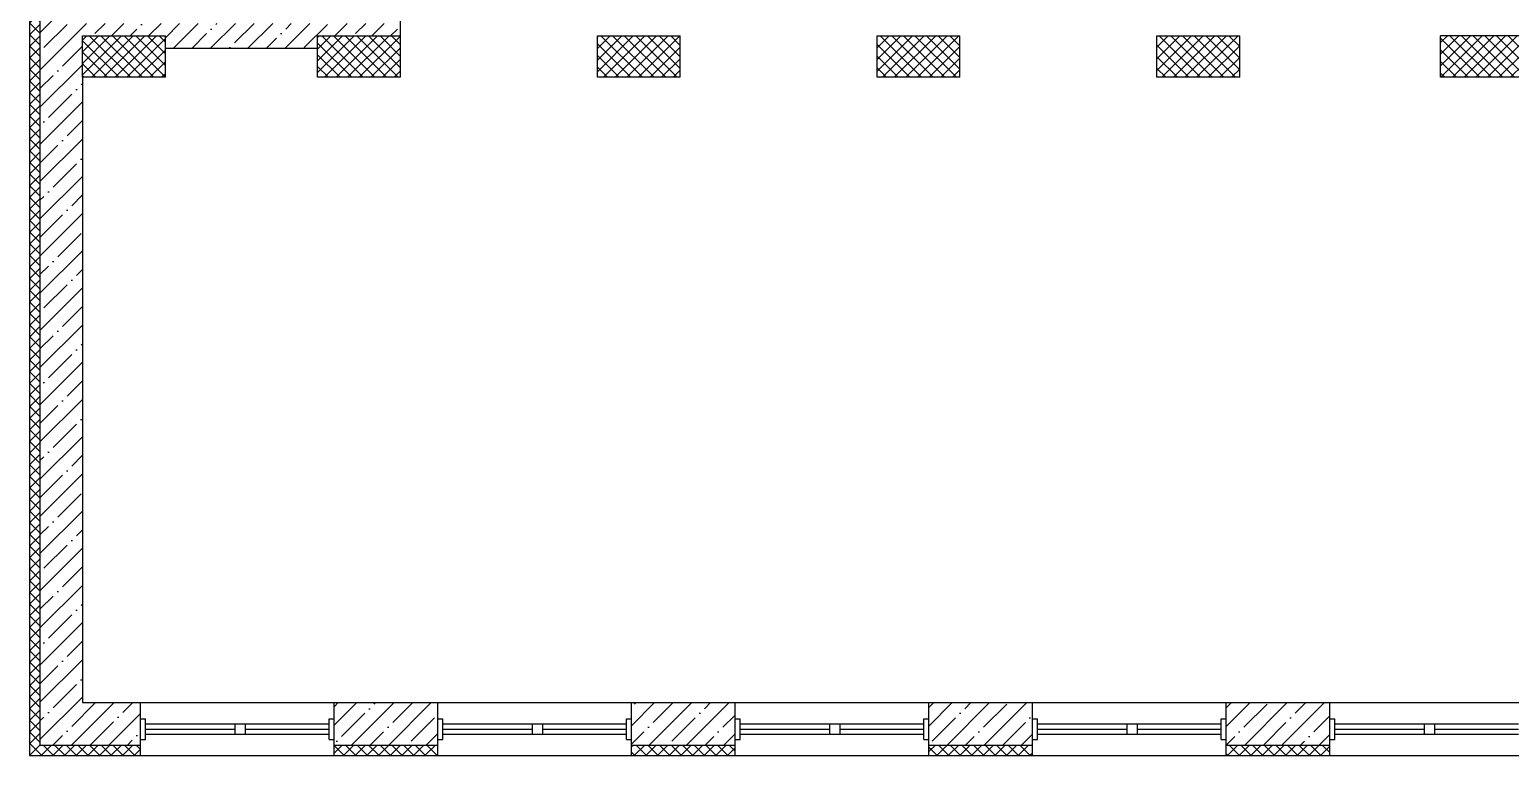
# Model space of a CAD drawing. Header units: millimetres. Extents: x -64157 to 9394, y -60673 to 2699.
# Drawn here: x -64157 to -49864, y -60673 to -53663 of the extents above; entities that cross this region are included whole.
import ezdxf

# ---------------------------------------------------------------- set-up
doc = ezdxf.new("R2010")
doc.units = ezdxf.units.MM
pattern_1 = [(45, (-52031.46, -46526.56), (-56.1266, 56.1266), []), (135, (-52031.46, -46526.56), (-56.1266, -56.1266), [])]

msp = doc.modelspace()

# ---------------------------------------------------------------- hatches: boundary and pattern name
h = msp.add_hatch()
h.set_pattern_fill('ANSI37', color=256, scale=25)
h.set_pattern_definition(pattern_1)
h.paths.add_polyline_path([(-64057, -43928), (-63007, -43928), (-63007, -43828), (-64157, -43828), (-64157, -47350), (-64057, -47350)])
h.paths.add_polyline_path([(-59477, -43828), (-61137, -43828), (-61137, -43928), (-59477, -43928)])
h.paths.add_polyline_path([(-57397, -43828), (-58612, -43828), (-58612, -43928), (-57397, -43928)])
h.paths.add_polyline_path([(-54627, -43828), (-55497, -43828), (-55497, -43928), (-54627, -43928)])
h.paths.add_polyline_path([(-51987, -43828), (-52747, -43828), (-52747, -43928), (-51987, -43928)])
h.paths.add_polyline_path([(-42638, -43828), (-50037, -43828), (-50037, -43928), (-42638, -43928)])
h.paths.add_polyline_path([(-42638, -60573), (-49737, -60573), (-49737, -60673), (-42638, -60673)])
h.paths.add_polyline_path([(-51607, -60573), (-52607, -60573), (-52607, -60673), (-51607, -60673)])
h.paths.add_polyline_path([(-54477, -60573), (-55477, -60573), (-55477, -60673), (-54477, -60673)])
h.paths.add_polyline_path([(-57347, -60573), (-58347, -60573), (-58347, -60673), (-57347, -60673)])
h.paths.add_polyline_path([(-60217, -60573), (-61217, -60573), (-61217, -60673), (-60217, -60673)])
h = msp.add_hatch()
h.set_pattern_fill('ANSI35', color=256, scale=40)
h.set_pattern_definition([(45, (-52031.46, 0), (-179.6051, 179.6051), []), (45, (-51851.85, 0), (-179.6051, 179.6051), [317.5, -63.5, 0, -63.5])])
h.paths.add_polyline_path([(-63647, -50873), (-60697, -50873), (-60697, -51173), (-60577, -51173), (-60577, -50873), (-57207, -50873), (-57207, -50363), (-57717, -50363), (-57837, -50363), (-63647, -50363), (-63647, -49093), (-64057, -49095), (-64057, -60573), (-63087, -60573), (-63087, -60163), (-63647, -60163), (-63647, -54123), (-63647, -53723), (-62847, -53723), (-62847, -53843), (-61377, -53843), (-61377, -53723), (-60577, -53723), (-60577, -51973), (-60697, -51973), (-60697, -53603), (-63647, -53603)])
h.paths.add_polyline_path([(-52507, -50363), (-53087, -50363), (-53087, -50873), (-51887, -50873), (-51887, -50363), (-52387, -50363)])
h.paths.add_polyline_path([(-52387, -44338), (-51987, -44338), (-51987, -43928), (-52747, -43928), (-52747, -44338), (-52507, -44338)])
h.paths.add_polyline_path([(-57837, -44563), (-58017, -44563), (-58017, -44338), (-57397, -44338), (-57397, -43928), (-58612, -43928), (-58612, -44333), (-58512, -44333), (-58512, -44563)])
h = msp.add_hatch()
h.set_pattern_fill('ANSI37', color=256, scale=25)
h.set_pattern_definition(pattern_1)
h.paths.add_polyline_path([(-64057, -49095), (-64157, -49095), (-64157, -60673), (-63087, -60673), (-63087, -60573), (-64057, -60573)])
h = msp.add_hatch()
h.set_pattern_fill('ANSI37', color=256, scale=25)
h.set_pattern_definition(pattern_1)
h.paths.add_polyline_path([(-62847, -53723), (-63647, -53723), (-63647, -54123), (-62847, -54123)])
h.paths.add_polyline_path([(-60577, -53723), (-61377, -53723), (-61377, -54123), (-60577, -54123)])
h.paths.add_polyline_path([(-57877, -53723), (-58677, -53723), (-58677, -54123), (-57877, -54123)])
h.paths.add_polyline_path([(-55177, -53723), (-55977, -53723), (-55977, -54123), (-55177, -54123)])
h.paths.add_polyline_path([(-52477, -53723), (-53277, -53723), (-53277, -54123), (-52477, -54123)])
h.paths.add_polyline_path([(-49737, -53723), (-50537, -53723), (-50537, -54123), (-49737, -54123)])
h = msp.add_hatch()
h.set_pattern_fill('ANSI35', color=256, scale=40)
h.set_pattern_definition([(45, (-52031.46, -46526.56), (-179.605, 179.605), []), (45, (-51851.85, -46526.56), (-179.605, 179.605), [317.5, -63.5, 0, -63.5])])
h.paths.add_polyline_path([(-60217, -60163), (-61217, -60163), (-61217, -60573), (-60217, -60573)])
h.paths.add_polyline_path([(-57347, -60163), (-58347, -60163), (-58347, -60573), (-57347, -60573)])
h.paths.add_polyline_path([(-54477, -60163), (-55477, -60163), (-55477, -60573), (-54477, -60573)])
h.paths.add_polyline_path([(-51607, -60163), (-52607, -60163), (-52607, -60573), (-51607, -60573)])

# ---------------------------------------------------------------- linework, layer by layer
for p, q in [((-64157, -43828), (-64157, -60673)), ((-64057, -49095), (-64057, -60573)), ((-60577, -53723), (-60577, -51973)), ((-63647, -53723), (-62847, -53723)), ((-63647, -54123), (-63647, -53723)), ((-62847, -54123), (-62847, -53723)), ((-61377, -53723), (-60577, -53723)), ((-61377, -54123), (-61377, -53723)), ((-60577, -54123), (-60577, -53723)), ((-58677, -53723), (-57877, -53723)), ((-58677, -54123), (-58677, -53723)), ((-57877, -54123), (-57877, -53723)), ((-55977, -53723), (-55177, -53723)), ((-55977, -54123), (-55977, -53723)), ((-55177, -54123), (-55177, -53723)), ((-53277, -53723), (-52477, -53723)), ((-53277, -54123), (-53277, -53723)), ((-52477, -54123), (-52477, -53723)), ((-49737, -53723), (-50537, -53723)), ((-50537, -54123), (-50537, -53723)), ((-62847, -53843), (-61377, -53843)), ((-62847, -54123), (-63647, -54123)), ((-63647, -54123), (-63647, -60163)), ((-60577, -54123), (-61377, -54123)), ((-57877, -54123), (-58677, -54123)), ((-55177, -54123), (-55977, -54123)), ((-52477, -54123), (-53277, -54123)), ((-49737, -54123), (-50537, -54123)), ((-63647, -60163), (-49737, -60163)), ((-63087, -60673), (-63087, -60163)), ((-61217, -60673), (-61217, -60163)), ((-60217, -60673), (-60217, -60163)), ((-58347, -60673), (-58347, -60163)), ((-57347, -60673), (-57347, -60163)), ((-55477, -60673), (-55477, -60163)), ((-54477, -60673), (-54477, -60163)), ((-52607, -60673), (-52607, -60163)), ((-51607, -60673), (-51607, -60163)), ((-63087, -60318), (-63037, -60318)), ((-63037, -60518), (-63037, -60318)), ((-63037, -60368), (-61267, -60368)), ((-63037, -60418), (-62177, -60418)), ((-62177, -60368), (-62177, -60468)), ((-62077, -60368), (-62077, -60468)), ((-62077, -60418), (-61267, -60418)), ((-61267, -60318), (-61217, -60318)), ((-61267, -60518), (-61267, -60318)), ((-60217, -60318), (-60167, -60318)), ((-60167, -60518), (-60167, -60318)), ((-60167, -60368), (-58397, -60368)), ((-60167, -60418), (-59307, -60418)), ((-59307, -60368), (-59307, -60468)), ((-59207, -60368), (-59207, -60468)), ((-59207, -60418), (-58397, -60418)), ((-58397, -60318), (-58347, -60318)), ((-58397, -60518), (-58397, -60318)), ((-57347, -60318), (-57297, -60318)), ((-57297, -60518), (-57297, -60318)), ((-57297, -60368), (-55527, -60368)), ((-57297, -60418), (-56437, -60418)), ((-56437, -60368), (-56437, -60468)), ((-56337, -60368), (-56337, -60468)), ((-56337, -60418), (-55527, -60418)), ((-55527, -60318), (-55477, -60318)), ((-55527, -60518), (-55527, -60318)), ((-54477, -60318), (-54427, -60318)), ((-54427, -60518), (-54427, -60318)), ((-54427, -60368), (-52657, -60368)), ((-54427, -60418), (-53567, -60418)), ((-53567, -60368), (-53567, -60468)), ((-53467, -60368), (-53467, -60468)), ((-53467, -60418), (-52657, -60418)), ((-52657, -60318), (-52607, -60318)), ((-52657, -60518), (-52657, -60318)), ((-51607, -60318), (-51557, -60318)), ((-51557, -60518), (-51557, -60318)), ((-51557, -60368), (-49787, -60368)), ((-51557, -60418), (-50697, -60418)), ((-50697, -60368), (-50697, -60468)), ((-50597, -60368), (-50597, -60468)), ((-50597, -60418), (-49787, -60418)), ((-64057, -60573), (-63087, -60573)), ((-63087, -60518), (-63037, -60518)), ((-63037, -60468), (-61267, -60468)), ((-61267, -60518), (-61217, -60518)), ((-61217, -60573), (-60217, -60573)), ((-60217, -60518), (-60167, -60518)), ((-60167, -60468), (-58397, -60468)), ((-58397, -60518), (-58347, -60518)), ((-58347, -60573), (-57347, -60573)), ((-57347, -60518), (-57297, -60518)), ((-57297, -60468), (-55527, -60468)), ((-55527, -60518), (-55477, -60518)), ((-55477, -60573), (-54477, -60573)), ((-54477, -60518), (-54427, -60518)), ((-54427, -60468), (-52657, -60468)), ((-52657, -60518), (-52607, -60518)), ((-52607, -60573), (-51607, -60573)), ((-51607, -60518), (-51557, -60518)), ((-51557, -60468), (-49787, -60468)), ((-64157, -60673), (-42638, -60673))]:
    msp.add_line(p, q)

doc.saveas('drawing.dxf')
